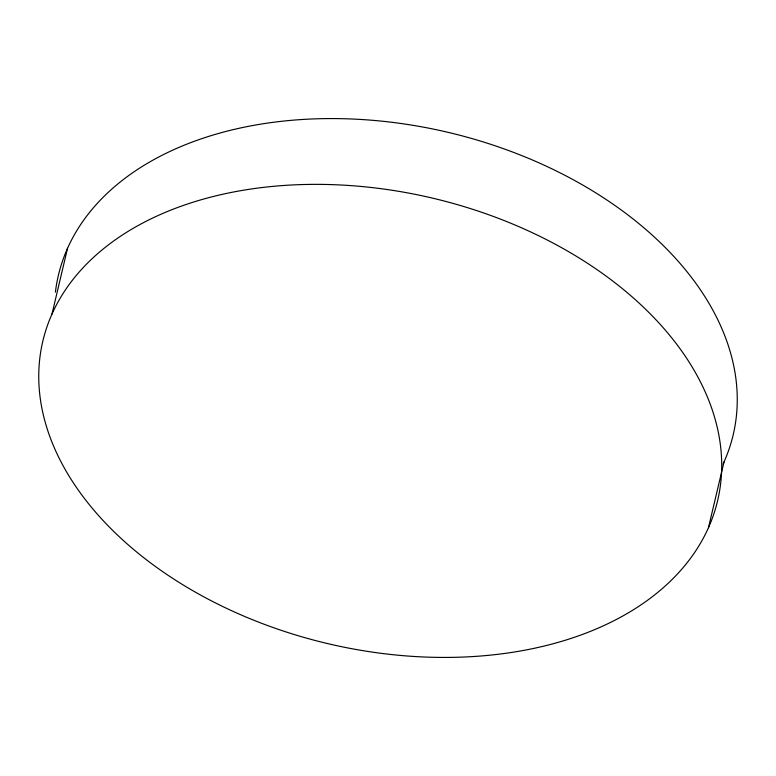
<?xml version="1.0" encoding="UTF-8"?>
<svg xmlns="http://www.w3.org/2000/svg" width="776" height="776" viewBox="0 0 776 776"><rect width="100%" height="100%" fill="white"/><g stroke="black" fill="none" stroke-linecap="round" stroke-linejoin="round"><path stroke-width="1.16" d="M51.992 314.067L67.541 248.281M708.459 527.719A346.697 228.823 13.3 0 0 297.674 184.717A346.697 228.823 13.3 0 0 134.539 550.242A346.697 228.823 13.3 0 0 708.459 527.719L724.008 461.933M55.397 292.164A346.697 228.823 13.3 0 1 458.519 134.917A346.697 228.823 13.3 0 1 723.057 464.038"/></g></svg>
